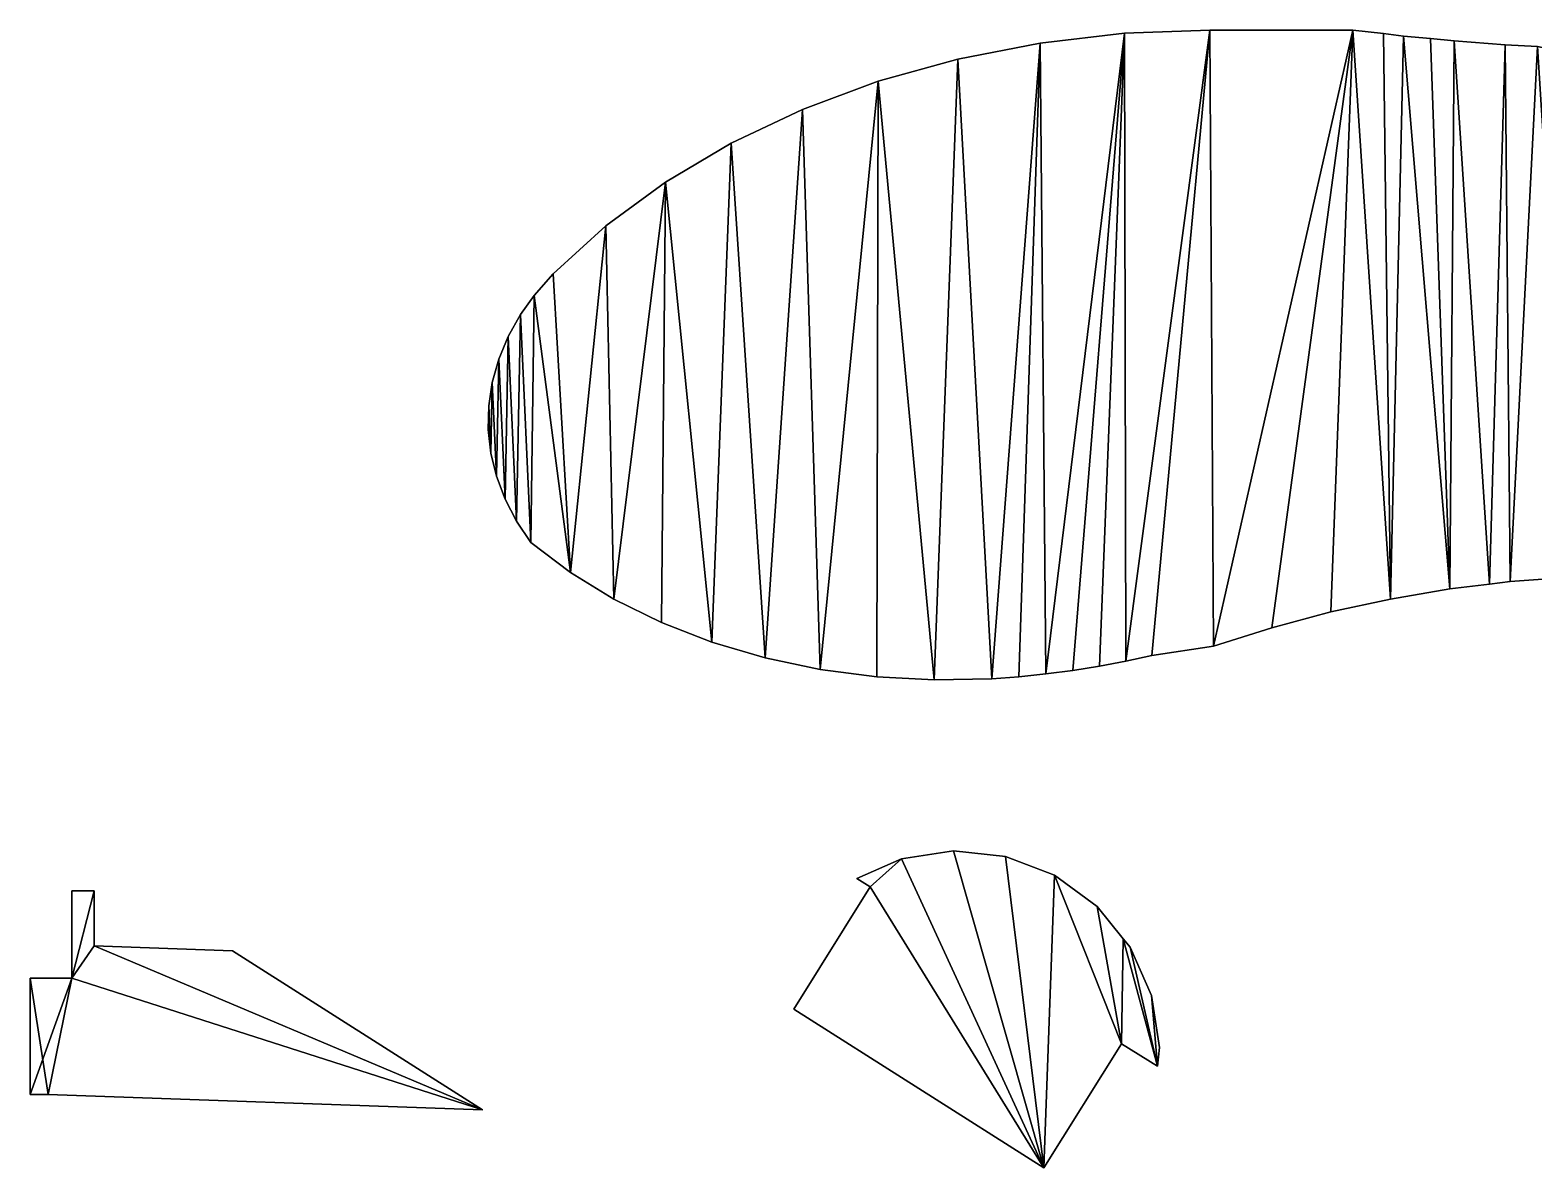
# Model space of a CAD drawing. Header units: metres. Extents: x 31 to 323, y 131 to 402.
# Drawn here: x 31.4 to 218, y 260.8 to 402 of the extents above; entities that cross this region are included whole.
import ezdxf

# ---------------------------------------------------------------- set-up
doc = ezdxf.new("R2010")
doc.units = ezdxf.units.M

msp = doc.modelspace()

# ---------------------------------------------------------------- meshes
at = {"layer": 'Layer0'}
mesh = msp.add_polyface(dxfattribs=at)
corners = [(88.29, 355.32), (88.56, 349.47), (88.24, 352.39), (88.72, 358.24), (89.26, 346.59), (89.53, 361.11), (90.33, 343.76), (90.7, 363.92), (91.76, 341.01), (92.23, 366.64), (93.53, 338.37), (93.94, 369.02), (98.43, 334.66), (96.3, 371.72), (102.84, 377.67), (103.84, 331.35), (110.23, 383.09), (109.72, 328.45), (115.99, 326.02), (118.38, 387.92), (122.59, 324.07), (127.22, 392.11), (129.44, 322.63), (136.62, 395.6), (136.46, 321.71), (143.58, 321.32), (146.5, 398.35), (150.72, 321.47), (156.73, 400.34), (154.09, 321.72), (157.44, 322.06), (167.2, 401.55), (160.78, 322.5), (164.08, 323.02), (167.36, 323.64), (177.78, 401.95), (170.59, 324.35), (178.25, 325.49), (195.53, 401.95), (185.48, 327.79), (192.81, 329.75), (200.18, 331.35), (199.35, 401.53), (201.82, 401.21), (207.58, 332.61), (205.18, 400.91), (208.11, 400.6), (212.48, 333.2), (214.43, 400.12), (215.04, 333.51), (218.46, 399.93), (222.56, 334.06), (220.34, 399.52), (300.17, 399.48), (230.13, 334.25), (233.12, 334.19), (243.08, 334.09), (284.32, 334.09), (292.9, 335.57), (301.24, 338.01), (307.79, 395.64), (308.72, 342.06), (314.22, 390.37), (314.96, 347.5), (319.11, 383.95), (319.63, 354.05), (322.2, 376.72), (322.47, 361.36), (323.35, 369.05)]
mesh.append_faces([[corners[k] for k in face] for face in [(0, 1, 2), (67, 66, 68)]], dxfattribs={"vtx0": -1})
mesh.append_faces([[corners[k] for k in face] for face in [(1, 3, 4), (4, 5, 6), (6, 7, 8), (8, 9, 10), (10, 11, 12), (12, 14, 15), (15, 16, 17), (17, 16, 18), (18, 19, 20), (20, 21, 22), (22, 23, 24), (24, 23, 25), (25, 26, 27), (27, 28, 29), (29, 28, 30), (30, 31, 32), (32, 31, 33), (33, 31, 34), (34, 35, 36), (36, 35, 37), (37, 38, 39), (39, 38, 40), (40, 38, 41), (41, 43, 44), (44, 46, 47), (47, 48, 49), (49, 50, 51), (51, 53, 54), (54, 53, 55), (55, 53, 56), (56, 53, 57), (57, 53, 58), (58, 53, 59), (59, 60, 61), (61, 62, 63), (63, 64, 65), (65, 66, 67)]], dxfattribs={"vtx0": -1, "vtx1": -1})
mesh.append_faces([[corners[k] for k in face] for face in [(1, 0, 3), (4, 3, 5), (6, 5, 7), (8, 7, 9), (10, 9, 11), (12, 11, 13), (12, 13, 14), (15, 14, 16), (18, 16, 19), (20, 19, 21), (22, 21, 23), (25, 23, 26), (27, 26, 28), (30, 28, 31), (34, 31, 35), (37, 35, 38), (41, 38, 42), (41, 42, 43), (44, 43, 45), (44, 45, 46), (47, 46, 48), (49, 48, 50), (51, 50, 52), (51, 52, 53), (59, 53, 60), (61, 60, 62), (63, 62, 64), (65, 64, 66)]], dxfattribs={"vtx0": -1, "vtx2": -1})
mesh = msp.add_polyface(dxfattribs=at)
corners = [(88.56, 349.47, 2), (88.29, 355.32, 2), (88.24, 352.39, 2), (88.72, 358.24, 2), (89.26, 346.59, 2), (89.53, 361.11, 2), (90.33, 343.76, 2), (90.7, 363.92, 2), (91.76, 341.01, 2), (92.23, 366.64, 2), (93.53, 338.37, 2), (93.94, 369.02, 2), (98.43, 334.66, 2), (96.3, 371.72, 2), (102.84, 377.67, 2), (103.84, 331.35, 2), (110.23, 383.09, 2), (109.72, 328.45, 2), (115.99, 326.02, 2), (118.38, 387.92, 2), (122.59, 324.07, 2), (127.22, 392.11, 2), (129.44, 322.63, 2), (136.62, 395.6, 2), (136.46, 321.71, 2), (143.58, 321.32, 2), (146.5, 398.35, 2), (150.72, 321.47, 2), (156.73, 400.34, 2), (154.09, 321.72, 2), (157.44, 322.06, 2), (167.2, 401.55, 2), (160.78, 322.5, 2), (164.08, 323.02, 2), (167.36, 323.64, 2), (177.78, 401.95, 2), (170.59, 324.35, 2), (178.25, 325.49, 2), (195.53, 401.95, 2), (185.48, 327.79, 2), (192.81, 329.75, 2), (200.18, 331.35, 2), (199.35, 401.53, 2), (201.82, 401.21, 2), (207.58, 332.61, 2), (205.18, 400.91, 2), (208.11, 400.6, 2), (212.48, 333.2, 2), (214.43, 400.12, 2), (215.04, 333.51, 2), (218.46, 399.93, 2), (222.56, 334.06, 2), (220.34, 399.52, 2), (300.17, 399.48, 2), (230.13, 334.25, 2), (233.12, 334.19, 2), (243.08, 334.09, 2), (284.32, 334.09, 2), (292.9, 335.57, 2), (301.24, 338.01, 2), (307.79, 395.64, 2), (308.72, 342.06, 2), (314.22, 390.37, 2), (314.96, 347.5, 2), (319.11, 383.95, 2), (319.63, 354.05, 2), (322.2, 376.72, 2), (322.47, 361.36, 2), (323.35, 369.05, 2)]
mesh.append_faces([[corners[k] for k in face] for face in [(0, 1, 2), (66, 67, 68)]], dxfattribs={"vtx0": -1})
mesh.append_faces([[corners[k] for k in face] for face in [(1, 0, 3), (3, 4, 5), (5, 6, 7), (7, 8, 9), (9, 10, 11), (11, 12, 13), (13, 12, 14), (14, 15, 16), (16, 18, 19), (19, 20, 21), (21, 22, 23), (23, 25, 26), (26, 27, 28), (28, 30, 31), (31, 34, 35), (35, 37, 38), (38, 41, 42), (42, 41, 43), (43, 44, 45), (45, 44, 46), (46, 47, 48), (48, 49, 50), (50, 51, 52), (52, 51, 53), (53, 59, 60), (60, 61, 62), (62, 63, 64), (64, 65, 66)]], dxfattribs={"vtx0": -1, "vtx1": -1})
mesh.append_faces([[corners[k] for k in face] for face in [(3, 0, 4), (5, 4, 6), (7, 6, 8), (9, 8, 10), (11, 10, 12), (14, 12, 15), (16, 15, 17), (16, 17, 18), (19, 18, 20), (21, 20, 22), (23, 22, 24), (23, 24, 25), (26, 25, 27), (28, 27, 29), (28, 29, 30), (31, 30, 32), (31, 32, 33), (31, 33, 34), (35, 34, 36), (35, 36, 37), (38, 37, 39), (38, 39, 40), (38, 40, 41), (43, 41, 44), (46, 44, 47), (48, 47, 49), (50, 49, 51), (53, 51, 54), (53, 54, 55), (53, 55, 56), (53, 56, 57), (53, 57, 58), (53, 58, 59), (60, 59, 61), (62, 61, 63), (64, 63, 65), (66, 65, 67)]], dxfattribs={"vtx0": -1, "vtx2": -1})
mesh = msp.add_polyface(dxfattribs=at)
corners = [(156.73, 400.34, 2), (167.2, 401.55), (156.73, 400.34), (167.2, 401.55, 2)]
mesh.append_faces([[corners[k] for k in face] for face in [(0, 1, 2), (1, 0, 3)]], dxfattribs={"vtx0": -1})
mesh = msp.add_polyface(dxfattribs=at)
corners = [(167.2, 401.55, 2), (177.78, 401.95), (167.2, 401.55), (177.78, 401.95, 2)]
mesh.append_faces([[corners[k] for k in face] for face in [(0, 1, 2), (1, 0, 3)]], dxfattribs={"vtx0": -1})
mesh = msp.add_polyface(dxfattribs=at)
corners = [(177.78, 401.95, 2), (195.53, 401.95), (177.78, 401.95), (195.53, 401.95, 2)]
mesh.append_faces([[corners[k] for k in face] for face in [(0, 1, 2), (1, 0, 3)]], dxfattribs={"vtx0": -1})
mesh = msp.add_polyface(dxfattribs=at)
corners = [(195.53, 401.95, 2), (199.35, 401.53), (195.53, 401.95), (199.35, 401.53, 2)]
mesh.append_faces([[corners[k] for k in face] for face in [(0, 1, 2), (1, 0, 3)]], dxfattribs={"vtx0": -1})
mesh = msp.add_polyface(dxfattribs=at)
corners = [(199.35, 401.53, 2), (201.82, 401.21), (199.35, 401.53), (201.82, 401.21, 2)]
mesh.append_faces([[corners[k] for k in face] for face in [(0, 1, 2), (1, 0, 3)]], dxfattribs={"vtx0": -1})
mesh = msp.add_polyface(dxfattribs=at)
corners = [(146.5, 398.35, 2), (156.73, 400.34), (146.5, 398.35), (156.73, 400.34, 2)]
mesh.append_faces([[corners[k] for k in face] for face in [(0, 1, 2), (1, 0, 3)]], dxfattribs={"vtx0": -1})
mesh = msp.add_polyface(dxfattribs=at)
corners = [(201.82, 401.21, 2), (205.18, 400.91), (201.82, 401.21), (205.18, 400.91, 2)]
mesh.append_faces([[corners[k] for k in face] for face in [(0, 1, 2), (1, 0, 3)]], dxfattribs={"vtx0": -1})
mesh = msp.add_polyface(dxfattribs=at)
corners = [(205.18, 400.91, 2), (208.11, 400.6), (205.18, 400.91), (208.11, 400.6, 2)]
mesh.append_faces([[corners[k] for k in face] for face in [(0, 1, 2), (1, 0, 3)]], dxfattribs={"vtx0": -1})
mesh = msp.add_polyface(dxfattribs=at)
corners = [(208.11, 400.6, 2), (214.43, 400.12), (208.11, 400.6), (214.43, 400.12, 2)]
mesh.append_faces([[corners[k] for k in face] for face in [(0, 1, 2), (1, 0, 3)]], dxfattribs={"vtx0": -1})
mesh = msp.add_polyface(dxfattribs=at)
corners = [(214.43, 400.12, 2), (218.46, 399.93), (214.43, 400.12), (218.46, 399.93, 2)]
mesh.append_faces([[corners[k] for k in face] for face in [(0, 1, 2), (1, 0, 3)]], dxfattribs={"vtx0": -1})
mesh = msp.add_polyface(dxfattribs=at)
corners = [(136.62, 395.6, 2), (146.5, 398.35), (136.62, 395.6), (146.5, 398.35, 2)]
mesh.append_faces([[corners[k] for k in face] for face in [(0, 1, 2), (1, 0, 3)]], dxfattribs={"vtx0": -1})
mesh = msp.add_polyface(dxfattribs=at)
corners = [(127.22, 392.11, 2), (136.62, 395.6), (127.22, 392.11), (136.62, 395.6, 2)]
mesh.append_faces([[corners[k] for k in face] for face in [(0, 1, 2), (1, 0, 3)]], dxfattribs={"vtx0": -1})
mesh = msp.add_polyface(dxfattribs=at)
corners = [(118.38, 387.92, 2), (127.22, 392.11), (118.38, 387.92), (127.22, 392.11, 2)]
mesh.append_faces([[corners[k] for k in face] for face in [(0, 1, 2), (1, 0, 3)]], dxfattribs={"vtx0": -1})
mesh = msp.add_polyface(dxfattribs=at)
corners = [(110.23, 383.09, 2), (118.38, 387.92), (110.23, 383.09), (118.38, 387.92, 2)]
mesh.append_faces([[corners[k] for k in face] for face in [(0, 1, 2), (1, 0, 3)]], dxfattribs={"vtx0": -1})
mesh = msp.add_polyface(dxfattribs=at)
corners = [(102.84, 377.67, 2), (110.23, 383.09), (102.84, 377.67), (110.23, 383.09, 2)]
mesh.append_faces([[corners[k] for k in face] for face in [(0, 1, 2), (1, 0, 3)]], dxfattribs={"vtx0": -1})
mesh = msp.add_polyface(dxfattribs=at)
corners = [(96.3, 371.72, 2), (102.84, 377.67), (96.3, 371.72), (102.84, 377.67, 2)]
mesh.append_faces([[corners[k] for k in face] for face in [(0, 1, 2), (1, 0, 3)]], dxfattribs={"vtx0": -1})
mesh = msp.add_polyface(dxfattribs=at)
corners = [(96.3, 371.72, 2), (93.94, 369.02), (93.94, 369.02, 2), (96.3, 371.72)]
mesh.append_faces([[corners[k] for k in face] for face in [(0, 1, 2), (1, 0, 3)]], dxfattribs={"vtx0": -1})
mesh = msp.add_polyface(dxfattribs=at)
corners = [(93.94, 369.02, 2), (92.23, 366.64), (92.23, 366.64, 2), (93.94, 369.02)]
mesh.append_faces([[corners[k] for k in face] for face in [(0, 1, 2), (1, 0, 3)]], dxfattribs={"vtx0": -1})
mesh = msp.add_polyface(dxfattribs=at)
corners = [(92.23, 366.64, 2), (90.7, 363.92), (90.7, 363.92, 2), (92.23, 366.64)]
mesh.append_faces([[corners[k] for k in face] for face in [(0, 1, 2), (1, 0, 3)]], dxfattribs={"vtx0": -1})
mesh = msp.add_polyface(dxfattribs=at)
corners = [(90.7, 363.92, 2), (89.53, 361.11), (89.53, 361.11, 2), (90.7, 363.92)]
mesh.append_faces([[corners[k] for k in face] for face in [(0, 1, 2), (1, 0, 3)]], dxfattribs={"vtx0": -1})
mesh = msp.add_polyface(dxfattribs=at)
corners = [(89.53, 361.11, 2), (88.72, 358.24), (88.72, 358.24, 2), (89.53, 361.11)]
mesh.append_faces([[corners[k] for k in face] for face in [(0, 1, 2), (1, 0, 3)]], dxfattribs={"vtx0": -1})
mesh = msp.add_polyface(dxfattribs=at)
corners = [(88.72, 358.24, 2), (88.29, 355.32), (88.29, 355.32, 2), (88.72, 358.24)]
mesh.append_faces([[corners[k] for k in face] for face in [(0, 1, 2), (1, 0, 3)]], dxfattribs={"vtx0": -1})
mesh = msp.add_polyface(dxfattribs=at)
corners = [(88.29, 355.32, 2), (88.24, 352.39), (88.24, 352.39, 2), (88.29, 355.32)]
mesh.append_faces([[corners[k] for k in face] for face in [(0, 1, 2), (1, 0, 3)]], dxfattribs={"vtx0": -1})
mesh = msp.add_polyface(dxfattribs=at)
corners = [(88.24, 352.39, 2), (88.56, 349.47), (88.56, 349.47, 2), (88.24, 352.39)]
mesh.append_faces([[corners[k] for k in face] for face in [(0, 1, 2), (1, 0, 3)]], dxfattribs={"vtx0": -1})
mesh = msp.add_polyface(dxfattribs=at)
corners = [(88.56, 349.47, 2), (89.26, 346.59), (89.26, 346.59, 2), (88.56, 349.47)]
mesh.append_faces([[corners[k] for k in face] for face in [(0, 1, 2), (1, 0, 3)]], dxfattribs={"vtx0": -1})
mesh = msp.add_polyface(dxfattribs=at)
corners = [(89.26, 346.59, 2), (90.33, 343.76), (90.33, 343.76, 2), (89.26, 346.59)]
mesh.append_faces([[corners[k] for k in face] for face in [(0, 1, 2), (1, 0, 3)]], dxfattribs={"vtx0": -1})
mesh = msp.add_polyface(dxfattribs=at)
corners = [(90.33, 343.76, 2), (91.76, 341.01), (91.76, 341.01, 2), (90.33, 343.76)]
mesh.append_faces([[corners[k] for k in face] for face in [(0, 1, 2), (1, 0, 3)]], dxfattribs={"vtx0": -1})
mesh = msp.add_polyface(dxfattribs=at)
corners = [(91.76, 341.01, 2), (93.53, 338.37), (93.53, 338.37, 2), (91.76, 341.01)]
mesh.append_faces([[corners[k] for k in face] for face in [(0, 1, 2), (1, 0, 3)]], dxfattribs={"vtx0": -1})
mesh = msp.add_polyface(dxfattribs=at)
corners = [(98.43, 334.66, 2), (93.53, 338.37), (98.43, 334.66), (93.53, 338.37, 2)]
mesh.append_faces([[corners[k] for k in face] for face in [(0, 1, 2), (1, 0, 3)]], dxfattribs={"vtx0": -1})
mesh = msp.add_polyface(dxfattribs=at)
corners = [(103.84, 331.35, 2), (98.43, 334.66), (103.84, 331.35), (98.43, 334.66, 2)]
mesh.append_faces([[corners[k] for k in face] for face in [(0, 1, 2), (1, 0, 3)]], dxfattribs={"vtx0": -1})
mesh = msp.add_polyface(dxfattribs=at)
corners = [(222.56, 334.06, 2), (215.04, 333.51), (222.56, 334.06), (215.04, 333.51, 2)]
mesh.append_faces([[corners[k] for k in face] for face in [(0, 1, 2), (1, 0, 3)]], dxfattribs={"vtx0": -1})
mesh = msp.add_polyface(dxfattribs=at)
corners = [(207.58, 332.61, 2), (200.18, 331.35), (207.58, 332.61), (200.18, 331.35, 2)]
mesh.append_faces([[corners[k] for k in face] for face in [(0, 1, 2), (1, 0, 3)]], dxfattribs={"vtx0": -1})
mesh = msp.add_polyface(dxfattribs=at)
corners = [(212.48, 333.2, 2), (207.58, 332.61), (212.48, 333.2), (207.58, 332.61, 2)]
mesh.append_faces([[corners[k] for k in face] for face in [(0, 1, 2), (1, 0, 3)]], dxfattribs={"vtx0": -1})
mesh = msp.add_polyface(dxfattribs=at)
corners = [(215.04, 333.51, 2), (212.48, 333.2), (215.04, 333.51), (212.48, 333.2, 2)]
mesh.append_faces([[corners[k] for k in face] for face in [(0, 1, 2), (1, 0, 3)]], dxfattribs={"vtx0": -1})
mesh = msp.add_polyface(dxfattribs=at)
corners = [(109.72, 328.45, 2), (103.84, 331.35), (109.72, 328.45), (103.84, 331.35, 2)]
mesh.append_faces([[corners[k] for k in face] for face in [(0, 1, 2), (1, 0, 3)]], dxfattribs={"vtx0": -1})
mesh = msp.add_polyface(dxfattribs=at)
corners = [(200.18, 331.35, 2), (192.81, 329.75), (200.18, 331.35), (192.81, 329.75, 2)]
mesh.append_faces([[corners[k] for k in face] for face in [(0, 1, 2), (1, 0, 3)]], dxfattribs={"vtx0": -1})
mesh = msp.add_polyface(dxfattribs=at)
corners = [(115.99, 326.02, 2), (109.72, 328.45), (115.99, 326.02), (109.72, 328.45, 2)]
mesh.append_faces([[corners[k] for k in face] for face in [(0, 1, 2), (1, 0, 3)]], dxfattribs={"vtx0": -1})
mesh = msp.add_polyface(dxfattribs=at)
corners = [(192.81, 329.75, 2), (185.48, 327.79), (192.81, 329.75), (185.48, 327.79, 2)]
mesh.append_faces([[corners[k] for k in face] for face in [(0, 1, 2), (1, 0, 3)]], dxfattribs={"vtx0": -1})
mesh = msp.add_polyface(dxfattribs=at)
corners = [(185.48, 327.79, 2), (178.25, 325.49), (185.48, 327.79), (178.25, 325.49, 2)]
mesh.append_faces([[corners[k] for k in face] for face in [(0, 1, 2), (1, 0, 3)]], dxfattribs={"vtx0": -1})
mesh = msp.add_polyface(dxfattribs=at)
corners = [(122.59, 324.07, 2), (115.99, 326.02), (122.59, 324.07), (115.99, 326.02, 2)]
mesh.append_faces([[corners[k] for k in face] for face in [(0, 1, 2), (1, 0, 3)]], dxfattribs={"vtx0": -1})
mesh = msp.add_polyface(dxfattribs=at)
corners = [(178.25, 325.49, 2), (170.59, 324.35), (178.25, 325.49), (170.59, 324.35, 2)]
mesh.append_faces([[corners[k] for k in face] for face in [(0, 1, 2), (1, 0, 3)]], dxfattribs={"vtx0": -1})
mesh = msp.add_polyface(dxfattribs=at)
corners = [(129.44, 322.63, 2), (122.59, 324.07), (129.44, 322.63), (122.59, 324.07, 2)]
mesh.append_faces([[corners[k] for k in face] for face in [(0, 1, 2), (1, 0, 3)]], dxfattribs={"vtx0": -1})
mesh = msp.add_polyface(dxfattribs=at)
corners = [(164.08, 323.02, 2), (160.78, 322.5), (164.08, 323.02), (160.78, 322.5, 2)]
mesh.append_faces([[corners[k] for k in face] for face in [(0, 1, 2), (1, 0, 3)]], dxfattribs={"vtx0": -1})
mesh = msp.add_polyface(dxfattribs=at)
corners = [(167.36, 323.64, 2), (164.08, 323.02), (167.36, 323.64), (164.08, 323.02, 2)]
mesh.append_faces([[corners[k] for k in face] for face in [(0, 1, 2), (1, 0, 3)]], dxfattribs={"vtx0": -1})
mesh = msp.add_polyface(dxfattribs=at)
corners = [(170.59, 324.35, 2), (167.36, 323.64), (170.59, 324.35), (167.36, 323.64, 2)]
mesh.append_faces([[corners[k] for k in face] for face in [(0, 1, 2), (1, 0, 3)]], dxfattribs={"vtx0": -1})
mesh = msp.add_polyface(dxfattribs=at)
corners = [(136.46, 321.71, 2), (129.44, 322.63), (136.46, 321.71), (129.44, 322.63, 2)]
mesh.append_faces([[corners[k] for k in face] for face in [(0, 1, 2), (1, 0, 3)]], dxfattribs={"vtx0": -1})
mesh = msp.add_polyface(dxfattribs=at)
corners = [(143.58, 321.32, 2), (136.46, 321.71), (143.58, 321.32), (136.46, 321.71, 2)]
mesh.append_faces([[corners[k] for k in face] for face in [(0, 1, 2), (1, 0, 3)]], dxfattribs={"vtx0": -1})
mesh = msp.add_polyface(dxfattribs=at)
corners = [(150.72, 321.47, 2), (143.58, 321.32), (150.72, 321.47), (143.58, 321.32, 2)]
mesh.append_faces([[corners[k] for k in face] for face in [(0, 1, 2), (1, 0, 3)]], dxfattribs={"vtx0": -1})
mesh = msp.add_polyface(dxfattribs=at)
corners = [(154.09, 321.72, 2), (150.72, 321.47), (154.09, 321.72), (150.72, 321.47, 2)]
mesh.append_faces([[corners[k] for k in face] for face in [(0, 1, 2), (1, 0, 3)]], dxfattribs={"vtx0": -1})
mesh = msp.add_polyface(dxfattribs=at)
corners = [(157.44, 322.06, 2), (154.09, 321.72), (157.44, 322.06), (154.09, 321.72, 2)]
mesh.append_faces([[corners[k] for k in face] for face in [(0, 1, 2), (1, 0, 3)]], dxfattribs={"vtx0": -1})
mesh = msp.add_polyface(dxfattribs=at)
corners = [(160.78, 322.5, 2), (157.44, 322.06), (160.78, 322.5), (157.44, 322.06, 2)]
mesh.append_faces([[corners[k] for k in face] for face in [(0, 1, 2), (1, 0, 3)]], dxfattribs={"vtx0": -1})
mesh = msp.add_polyface(dxfattribs=at)
corners = [(157.17, 260.76, 4.55), (135.62, 295.66, 4.55), (126.14, 280.47, 4.55), (139.5, 299.11, 4.55), (145.95, 300.12, 4.55), (152.44, 299.42, 4.55), (158.52, 297.07, 4.55), (166.8, 276.18, 4.55), (163.79, 293.22, 4.55), (167.04, 289.19, 4.55), (171.28, 273.38, 4.55), (167.89, 288.14, 4.55), (170.53, 282.17, 4.55), (171.53, 275.72, 4.55), (133.99, 296.68, 4.55)]
mesh.append_faces([[corners[k] for k in face] for face in [(0, 1, 2), (12, 10, 13)]], dxfattribs={"vtx0": -1})
mesh.append_faces([[corners[k] for k in face] for face in [(3, 0, 4), (4, 0, 5), (5, 0, 6), (6, 7, 8), (8, 7, 9), (9, 10, 11), (11, 10, 12)]], dxfattribs={"vtx0": -1, "vtx1": -1})
mesh.append_faces([[corners[k] for k in face] for face in [(1, 0, 3)]], dxfattribs={"vtx0": -1, "vtx1": -1, "vtx2": -1})
mesh.append_faces([[corners[k] for k in face] for face in [(6, 0, 7), (9, 7, 10)]], dxfattribs={"vtx0": -1, "vtx2": -1})
mesh.append_faces([[corners[k] for k in face] for face in [(3, 14, 1)]], dxfattribs={"vtx2": -1})
mesh = msp.add_polyface(dxfattribs=at)
corners = [(139.5, 299.11, 2.5), (135.62, 295.66, 2.5), (133.99, 296.68, 2.5), (157.17, 260.76, 2.5), (126.14, 280.47, 2.5), (145.95, 300.12, 2.5), (152.44, 299.42, 2.5), (158.52, 297.07, 2.5), (166.8, 276.18, 2.5), (163.79, 293.22, 2.5), (167.04, 289.19, 2.5), (171.28, 273.38, 2.5), (167.89, 288.14, 2.5), (170.53, 282.17, 2.5), (171.53, 275.72, 2.5)]
mesh.append_faces([[corners[k] for k in face] for face in [(0, 1, 2), (1, 3, 4), (11, 13, 14)]], dxfattribs={"vtx0": -1})
mesh.append_faces([[corners[k] for k in face] for face in [(3, 7, 8), (8, 10, 11)]], dxfattribs={"vtx0": -1, "vtx1": -1})
mesh.append_faces([[corners[k] for k in face] for face in [(3, 1, 0)]], dxfattribs={"vtx0": -1, "vtx1": -1, "vtx2": -1})
mesh.append_faces([[corners[k] for k in face] for face in [(3, 0, 5), (3, 5, 6), (3, 6, 7), (8, 7, 9), (8, 9, 10), (11, 10, 12), (11, 12, 13)]], dxfattribs={"vtx0": -1, "vtx2": -1})
mesh = msp.add_polyface(dxfattribs=at)
corners = [(133.99, 296.68, 4.55), (139.5, 299.11, 2.5), (133.99, 296.68, 2.5), (139.5, 299.11, 4.55)]
mesh.append_faces([[corners[k] for k in face] for face in [(0, 1, 2), (1, 0, 3)]], dxfattribs={"vtx0": -1})
mesh = msp.add_polyface(dxfattribs=at)
corners = [(139.5, 299.11, 2.5), (145.95, 300.12, 4.55), (145.95, 300.12, 2.5), (139.5, 299.11, 4.55)]
mesh.append_faces([[corners[k] for k in face] for face in [(0, 1, 2), (1, 0, 3)]], dxfattribs={"vtx0": -1})
mesh = msp.add_polyface(dxfattribs=at)
corners = [(145.95, 300.12, 4.55), (152.44, 299.42, 2.5), (145.95, 300.12, 2.5), (152.44, 299.42, 4.55)]
mesh.append_faces([[corners[k] for k in face] for face in [(0, 1, 2), (1, 0, 3)]], dxfattribs={"vtx0": -1})
mesh = msp.add_polyface(dxfattribs=at)
corners = [(152.44, 299.42, 2.5), (158.52, 297.07, 4.55), (158.52, 297.07, 2.5), (152.44, 299.42, 4.55)]
mesh.append_faces([[corners[k] for k in face] for face in [(0, 1, 2), (1, 0, 3)]], dxfattribs={"vtx0": -1})
mesh = msp.add_polyface(dxfattribs=at)
corners = [(158.52, 297.07, 4.55), (163.79, 293.22, 2.5), (158.52, 297.07, 2.5), (163.79, 293.22, 4.55)]
mesh.append_faces([[corners[k] for k in face] for face in [(0, 1, 2), (1, 0, 3)]], dxfattribs={"vtx0": -1})
mesh = msp.add_polyface(dxfattribs=at)
corners = [(39.33, 295.14, 2), (36.55, 284.33, 2), (36.55, 295.14, 2), (31.38, 269.87, 2), (31.38, 284.33, 2), (33.62, 269.87, 2), (87.53, 267.98, 2), (39.33, 288.33, 2), (56.5, 287.69, 2)]
mesh.append_faces([[corners[k] for k in face] for face in [(0, 1, 2), (1, 3, 4), (6, 7, 8)]], dxfattribs={"vtx0": -1})
mesh.append_faces([[corners[k] for k in face] for face in [(3, 1, 5), (5, 1, 6), (7, 1, 0)]], dxfattribs={"vtx0": -1, "vtx1": -1})
mesh.append_faces([[corners[k] for k in face] for face in [(6, 1, 7)]], dxfattribs={"vtx0": -1, "vtx1": -1, "vtx2": -1})
mesh = msp.add_polyface(dxfattribs=at)
corners = [(33.62, 269.87, 4.01), (31.38, 284.33, 4.01), (31.38, 269.87, 4.01), (36.55, 284.33, 4.01), (87.53, 267.98, 4.01), (39.33, 288.33, 4.01), (56.5, 287.69, 4.01), (39.33, 295.14, 4.01), (36.55, 295.14, 4.01)]
mesh.append_faces([[corners[k] for k in face] for face in [(0, 1, 2), (5, 4, 6), (3, 7, 8)]], dxfattribs={"vtx0": -1})
mesh.append_faces([[corners[k] for k in face] for face in [(1, 0, 3), (7, 3, 5)]], dxfattribs={"vtx0": -1, "vtx1": -1})
mesh.append_faces([[corners[k] for k in face] for face in [(3, 4, 5)]], dxfattribs={"vtx0": -1, "vtx1": -1, "vtx2": -1})
mesh.append_faces([[corners[k] for k in face] for face in [(3, 0, 4)]], dxfattribs={"vtx0": -1, "vtx2": -1})
mesh = msp.add_polyface(dxfattribs=at)
corners = [(36.55, 295.14, 4.01), (39.33, 295.14, 2), (36.55, 295.14, 2), (39.33, 295.14, 4.01)]
mesh.append_faces([[corners[k] for k in face] for face in [(0, 1, 2), (1, 0, 3)]], dxfattribs={"vtx0": -1})
mesh = msp.add_polyface(dxfattribs=at)
corners = [(36.55, 295.14, 4.01), (36.55, 284.33, 2), (36.55, 284.33, 4.01), (36.55, 295.14, 2)]
mesh.append_faces([[corners[k] for k in face] for face in [(0, 1, 2), (1, 0, 3)]], dxfattribs={"vtx0": -1})
mesh = msp.add_polyface(dxfattribs=at)
corners = [(39.33, 295.14, 2), (39.33, 288.33, 4.01), (39.33, 288.33, 2), (39.33, 295.14, 4.01)]
mesh.append_faces([[corners[k] for k in face] for face in [(0, 1, 2), (1, 0, 3)]], dxfattribs={"vtx0": -1})
mesh = msp.add_polyface(dxfattribs=at)
corners = [(135.62, 295.66, 4.55), (126.14, 280.47, 2.5), (126.14, 280.47, 4.55), (135.62, 295.66, 2.5)]
mesh.append_faces([[corners[k] for k in face] for face in [(0, 1, 2), (1, 0, 3)]], dxfattribs={"vtx0": -1})
mesh = msp.add_polyface(dxfattribs=at)
corners = [(163.79, 293.22, 2.5), (167.04, 289.19, 4.55), (167.04, 289.19, 2.5), (163.79, 293.22, 4.55)]
mesh.append_faces([[corners[k] for k in face] for face in [(0, 1, 2), (1, 0, 3)]], dxfattribs={"vtx0": -1})
mesh = msp.add_polyface(dxfattribs=at)
corners = [(39.33, 288.33, 4.01), (56.5, 287.69, 2), (39.33, 288.33, 2), (56.5, 287.69, 4.01)]
mesh.append_faces([[corners[k] for k in face] for face in [(0, 1, 2), (1, 0, 3)]], dxfattribs={"vtx0": -1})
mesh = msp.add_polyface(dxfattribs=at)
corners = [(56.5, 287.69, 4.01), (87.53, 267.98, 2), (56.5, 287.69, 2), (87.53, 267.98, 4.01)]
mesh.append_faces([[corners[k] for k in face] for face in [(0, 1, 2), (1, 0, 3)]], dxfattribs={"vtx0": -1})
mesh = msp.add_polyface(dxfattribs=at)
corners = [(167.04, 289.19, 2.5), (167.89, 288.14, 4.55), (167.89, 288.14, 2.5), (167.04, 289.19, 4.55)]
mesh.append_faces([[corners[k] for k in face] for face in [(0, 1, 2), (1, 0, 3)]], dxfattribs={"vtx0": -1})
mesh = msp.add_polyface(dxfattribs=at)
corners = [(167.89, 288.14, 2.5), (170.53, 282.17, 4.55), (170.53, 282.17, 2.5), (167.89, 288.14, 4.55)]
mesh.append_faces([[corners[k] for k in face] for face in [(0, 1, 2), (1, 0, 3)]], dxfattribs={"vtx0": -1})
mesh = msp.add_polyface(dxfattribs=at)
corners = [(31.38, 284.33, 4.01), (36.55, 284.33, 2), (31.38, 284.33, 2), (36.55, 284.33, 4.01)]
mesh.append_faces([[corners[k] for k in face] for face in [(0, 1, 2), (1, 0, 3)]], dxfattribs={"vtx0": -1})
mesh = msp.add_polyface(dxfattribs=at)
corners = [(31.38, 284.33, 4.01), (31.38, 269.87, 2), (31.38, 269.87, 4.01), (31.38, 284.33, 2)]
mesh.append_faces([[corners[k] for k in face] for face in [(0, 1, 2), (1, 0, 3)]], dxfattribs={"vtx0": -1})
mesh = msp.add_polyface(dxfattribs=at)
corners = [(170.53, 282.17, 2.5), (171.53, 275.72, 4.55), (171.53, 275.72, 2.5), (170.53, 282.17, 4.55)]
mesh.append_faces([[corners[k] for k in face] for face in [(0, 1, 2), (1, 0, 3)]], dxfattribs={"vtx0": -1})
mesh = msp.add_polyface(dxfattribs=at)
corners = [(157.17, 260.76, 4.55), (126.14, 280.47, 2.5), (157.17, 260.76, 2.5), (126.14, 280.47, 4.55)]
mesh.append_faces([[corners[k] for k in face] for face in [(0, 1, 2), (1, 0, 3)]], dxfattribs={"vtx0": -1})
mesh = msp.add_polyface(dxfattribs=at)
corners = [(166.8, 276.18, 2.5), (157.17, 260.76, 4.55), (157.17, 260.76, 2.5), (166.8, 276.18, 4.55)]
mesh.append_faces([[corners[k] for k in face] for face in [(0, 1, 2), (1, 0, 3)]], dxfattribs={"vtx0": -1})
mesh = msp.add_polyface(dxfattribs=at)
corners = [(171.28, 273.38, 4.55), (166.8, 276.18, 2.5), (171.28, 273.38, 2.5), (166.8, 276.18, 4.55)]
mesh.append_faces([[corners[k] for k in face] for face in [(0, 1, 2), (1, 0, 3)]], dxfattribs={"vtx0": -1})
mesh = msp.add_polyface(dxfattribs=at)
corners = [(171.53, 275.72, 2.5), (171.28, 273.38, 4.55), (171.28, 273.38, 2.5), (171.53, 275.72, 4.55)]
mesh.append_faces([[corners[k] for k in face] for face in [(0, 1, 2), (1, 0, 3)]], dxfattribs={"vtx0": -1})
mesh = msp.add_polyface(dxfattribs=at)
corners = [(33.62, 269.87, 2), (31.38, 269.87, 4.01), (31.38, 269.87, 2), (33.62, 269.87, 4.01)]
mesh.append_faces([[corners[k] for k in face] for face in [(0, 1, 2), (1, 0, 3)]], dxfattribs={"vtx0": -1})
mesh = msp.add_polyface(dxfattribs=at)
corners = [(87.53, 267.98, 4.01), (33.62, 269.87, 2), (87.53, 267.98, 2), (33.62, 269.87, 4.01)]
mesh.append_faces([[corners[k] for k in face] for face in [(0, 1, 2), (1, 0, 3)]], dxfattribs={"vtx0": -1})

doc.saveas('drawing.dxf')
